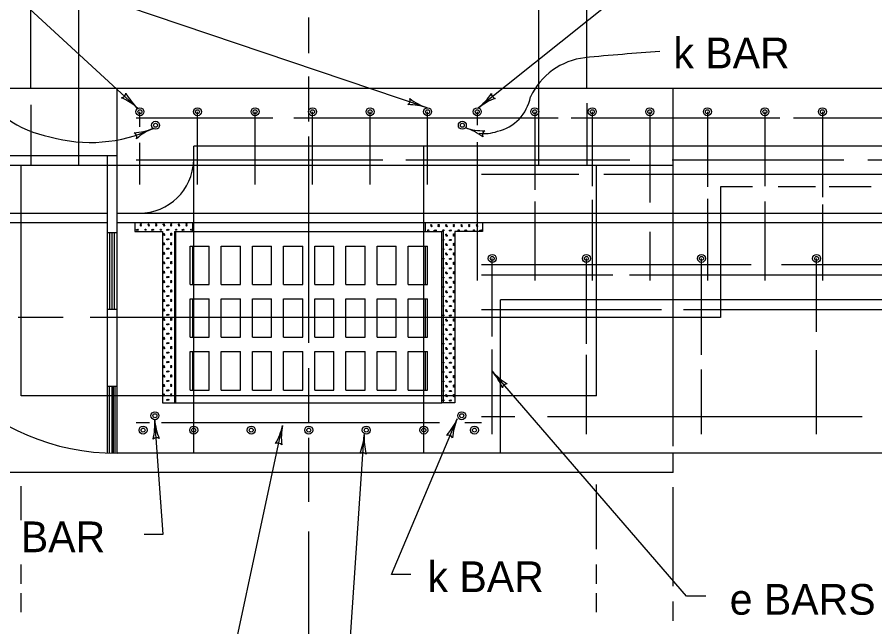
# Model space of a CAD drawing. Extents: x 1000 to 1036.3, y 1000 to 1022.
# Drawn here: x 1009.61 to 1015.2, y 1015.96 to 1019.93 of the extents above; entities that cross this region are included whole.
import ezdxf

# ---------------------------------------------------------------- set-up
doc = ezdxf.new("R2010")
doc.units = 0
doc.layers.add('Level 1', color=7, linetype='Continuous')
doc.layers.add('Level 5', color=7, linetype='Continuous')

msp = doc.modelspace()

# ---------------------------------------------------------------- linework, layer by layer
at = {"layer": 'Level 1'}
for p, q in [((1010.0097, 1018.9698), (1010.0097, 1020.6633)), ((1009.2968, 1020.3518), (1010.3948, 1019.3406)), ((1012.281, 1019.3448), (1009.2968, 1020.3518)), ((1013.3222, 1019.4698), (1013.3222, 1020.3635)), ((1009.6972, 1019.4698), (1009.6972, 1020.2798)), ((1013.8332, 1020.3166), (1012.615, 1019.3439)), ((1013.0097, 1018.9698), (1013.0097, 1020.3198)), ((1011.5097, 1019.6998), (1011.5097, 1019.9319)), ((1011.5097, 1019.2549), (1011.5097, 1019.5475)), ((1013.8847, 1019.4698), (1009.1347, 1019.4698)), ((1010.2597, 1017.0948), (1010.2597, 1019.4698)), ((1018.7597, 1019.4698), (1013.8847, 1019.4698)), ((1013.8847, 1017.1405), (1013.8847, 1019.4698)), ((1009.6972, 1019.365), (1009.6972, 1018.9698)), ((1013.3222, 1019.3748), (1013.3222, 1018.9698)), ((1011.2747, 1019.2775), (1010.3847, 1019.2775)), ((1010.4092, 1019.2203), (1010.4092, 1019.3189)), ((1010.7842, 1018.8448), (1010.7842, 1019.3189)), ((1011.1592, 1018.8448), (1011.1592, 1019.3189)), ((1013.1362, 1019.2775), (1011.412, 1019.2775)), ((1011.5342, 1018.8448), (1011.5342, 1019.3189)), ((1011.9092, 1018.8448), (1011.9092, 1019.3189)), ((1012.2842, 1018.8448), (1012.2842, 1019.3189)), ((1012.6077, 1019.3189), (1012.6077, 1019.2323)), ((1012.9827, 1019.3189), (1012.9827, 1018.8111)), ((1014.5795, 1019.2775), (1013.2198, 1019.2775)), ((1013.3577, 1019.3189), (1013.3577, 1018.835)), ((1013.7327, 1019.3189), (1013.7327, 1018.7274)), ((1014.1077, 1019.3189), (1014.1077, 1018.829)), ((1014.4827, 1019.3189), (1014.4827, 1018.835)), ((1015.7395, 1019.2775), (1014.6692, 1019.2775)), ((1014.8577, 1019.3189), (1014.8577, 1018.7633)), ((1010.4092, 1018.8448), (1010.4092, 1019.117)), ((1011.5097, 1017.8138), (1011.5097, 1019.1582)), ((1012.6077, 1019.1203), (1012.6077, 1018.2198)), ((1010.7597, 1017.0948), (1010.7597, 1019.0948)), ((1018.2597, 1019.0948), (1010.7597, 1019.0948)), ((1012.2597, 1017.0948), (1012.2597, 1019.0948)), ((1010.2597, 1019.0323), (1007.591, 1019.0323)), ((1010.1972, 1017.0948), (1010.1972, 1019.0323)), ((1011.9918, 1019.0041), (1010.3847, 1019.0041)), ((1013.6023, 1019.0041), (1012.1412, 1019.0041)), ((1014.9978, 1019.0041), (1013.8773, 1019.0041)), ((1017.5475, 1019.0041), (1015.1532, 1019.0041)), ((1013.8847, 1018.9698), (1009.1347, 1018.9698)), ((1009.6347, 1017.4698), (1009.6347, 1018.9698)), ((1013.3847, 1017.4698), (1013.3847, 1018.9698)), ((1013.2707, 1018.9105), (1012.6347, 1018.9105)), ((1016.0675, 1018.9105), (1013.432, 1018.9105)), ((1014.1932, 1018.8293), (1014.1932, 1017.9783)), ((1014.402, 1018.8293), (1014.1932, 1018.8293)), ((1014.8135, 1018.8293), (1014.5685, 1018.8293)), ((1015.1762, 1018.8293), (1014.9018, 1018.8293)), ((1012.9827, 1018.7334), (1012.9827, 1018.2198)), ((1013.3577, 1018.7453), (1013.3577, 1018.2198)), ((1014.1077, 1018.7513), (1014.1077, 1018.2198)), ((1014.4827, 1018.7334), (1014.4827, 1018.2198)), ((1014.8577, 1018.7155), (1014.8577, 1018.2198)), ((1010.1972, 1018.6573), (1007.591, 1018.6573)), ((1018.7597, 1018.6573), (1010.2597, 1018.6573)), ((1010.1972, 1018.5948), (1007.591, 1018.5948)), ((1018.7597, 1018.5948), (1010.2597, 1018.5948)), ((1010.3768, 1018.5948), (1010.3768, 1018.5382)), ((1010.7518, 1018.5948), (1010.7518, 1018.5382)), ((1012.2673, 1018.5948), (1012.2673, 1018.5382)), ((1012.6423, 1018.5948), (1012.6423, 1018.5382)), ((1010.1972, 1018.5323), (1010.2597, 1018.5323)), ((1010.2137, 1018.0323), (1010.2137, 1018.5323)), ((1010.2283, 1018.0323), (1010.2283, 1018.5323)), ((1010.2437, 1018.0323), (1010.2437, 1018.5323)), ((1010.3768, 1018.5382), (1010.5565, 1018.5382)), ((1010.5565, 1018.5382), (1010.5565, 1017.4228)), ((1010.6347, 1018.5382), (1010.6347, 1017.4228)), ((1010.6347, 1018.5382), (1010.6423, 1018.5382)), ((1010.6423, 1018.5382), (1012.3768, 1018.5382)), ((1010.6423, 1017.4228), (1010.6423, 1018.5382)), ((1012.3768, 1017.4228), (1012.3768, 1018.5382)), ((1012.3847, 1018.5382), (1012.3768, 1018.5382)), ((1012.3847, 1018.5382), (1012.3847, 1017.4228)), ((1012.4627, 1018.5382), (1012.4627, 1017.4228)), ((1012.6423, 1018.5382), (1012.4627, 1018.5382)), ((1013.7327, 1018.5362), (1013.7327, 1018.2198)), ((1010.7362, 1018.1944), (1010.7362, 1018.4444)), ((1010.7362, 1018.4444), (1010.8612, 1018.4444)), ((1010.7518, 1018.4444), (1010.7518, 1018.1944)), ((1010.8612, 1018.1944), (1010.8612, 1018.4444)), ((1010.9393, 1018.1944), (1010.9393, 1018.4444)), ((1010.9393, 1018.4444), (1011.0643, 1018.4444)), ((1011.0643, 1018.1944), (1011.0643, 1018.4444)), ((1011.1423, 1018.1944), (1011.1423, 1018.4444)), ((1011.1423, 1018.4444), (1011.2673, 1018.4444)), ((1011.2673, 1018.1944), (1011.2673, 1018.4444)), ((1011.3455, 1018.1944), (1011.3455, 1018.4444)), ((1011.3455, 1018.4444), (1011.4705, 1018.4444)), ((1011.4705, 1018.1944), (1011.4705, 1018.4444)), ((1011.5487, 1018.1944), (1011.5487, 1018.4444)), ((1011.5487, 1018.4444), (1011.6737, 1018.4444)), ((1011.6737, 1018.1944), (1011.6737, 1018.4444)), ((1011.7518, 1018.1944), (1011.7518, 1018.4444)), ((1011.7518, 1018.4444), (1011.8768, 1018.4444)), ((1011.8768, 1018.1944), (1011.8768, 1018.4444)), ((1011.9548, 1018.1944), (1011.9548, 1018.4444)), ((1011.9548, 1018.4444), (1012.0798, 1018.4444)), ((1012.0798, 1018.1944), (1012.0798, 1018.4444)), ((1012.158, 1018.1944), (1012.158, 1018.4444)), ((1012.158, 1018.4444), (1012.283, 1018.4444)), ((1012.2673, 1018.4444), (1012.2673, 1018.1944)), ((1012.283, 1018.1944), (1012.283, 1018.4444)), ((1014.3942, 1018.3211), (1012.6347, 1018.3211)), ((1012.7055, 1017.8549), (1012.7055, 1018.3636)), ((1013.3197, 1017.8072), (1013.3197, 1018.3636)), ((1014.0697, 1017.7354), (1014.0697, 1018.3636)), ((1017.989, 1018.3211), (1014.5915, 1018.3211)), ((1014.8197, 1017.8848), (1014.8197, 1018.3636)), ((1013.4918, 1018.2541), (1012.6347, 1018.2541)), ((1015.691, 1018.2541), (1013.5993, 1018.2541)), ((1010.7362, 1018.1944), (1010.8612, 1018.1944)), ((1010.9393, 1018.1944), (1011.0643, 1018.1944)), ((1011.1423, 1018.1944), (1011.2673, 1018.1944)), ((1011.3455, 1018.1944), (1011.4705, 1018.1944)), ((1011.5487, 1018.1944), (1011.6737, 1018.1944)), ((1011.7518, 1018.1944), (1011.8768, 1018.1944)), ((1011.9548, 1018.1944), (1012.0798, 1018.1944)), ((1012.158, 1018.1944), (1012.283, 1018.1944)), ((1010.7362, 1017.8507), (1010.7362, 1018.1007)), ((1010.7362, 1018.1007), (1010.8612, 1018.1007)), ((1010.7518, 1018.1007), (1010.7518, 1017.8507)), ((1010.8612, 1017.8507), (1010.8612, 1018.1007)), ((1010.9393, 1017.8507), (1010.9393, 1018.1007)), ((1010.9393, 1018.1007), (1011.0643, 1018.1007)), ((1011.0643, 1017.8507), (1011.0643, 1018.1007)), ((1011.1423, 1017.8507), (1011.1423, 1018.1007)), ((1011.1423, 1018.1007), (1011.2673, 1018.1007)), ((1011.2673, 1017.8507), (1011.2673, 1018.1007)), ((1011.3455, 1017.8507), (1011.3455, 1018.1007)), ((1011.3455, 1018.1007), (1011.4705, 1018.1007)), ((1011.4705, 1017.8507), (1011.4705, 1018.1007)), ((1011.5487, 1017.8507), (1011.5487, 1018.1007)), ((1011.5487, 1018.1007), (1011.6737, 1018.1007)), ((1011.6737, 1017.8507), (1011.6737, 1018.1007)), ((1011.7518, 1017.8507), (1011.7518, 1018.1007)), ((1011.7518, 1018.1007), (1011.8768, 1018.1007)), ((1011.8768, 1017.8507), (1011.8768, 1018.1007)), ((1011.9548, 1017.8507), (1011.9548, 1018.1007)), ((1011.9548, 1018.1007), (1012.0798, 1018.1007)), ((1012.0798, 1017.8507), (1012.0798, 1018.1007)), ((1012.158, 1017.8507), (1012.158, 1018.1007)), ((1012.158, 1018.1007), (1012.283, 1018.1007)), ((1012.2673, 1018.1007), (1012.2673, 1017.8507)), ((1012.283, 1017.8507), (1012.283, 1018.1007)), ((1012.7597, 1017.0948), (1012.7597, 1018.0948)), ((1018.7597, 1018.0948), (1012.7597, 1018.0948)), ((1010.1972, 1018.0323), (1010.2597, 1018.0323)), ((1013.8085, 1018.0283), (1012.6347, 1018.0283)), ((1015.7927, 1018.0283), (1013.952, 1018.0283)), ((1009.9087, 1017.9783), (1009.6147, 1017.9783)), ((1014.1932, 1017.9783), (1010.0852, 1017.9783)), ((1010.7362, 1017.8507), (1010.8612, 1017.8507)), ((1010.9393, 1017.8507), (1011.0643, 1017.8507)), ((1011.1423, 1017.8507), (1011.2673, 1017.8507)), ((1011.3455, 1017.8507), (1011.4705, 1017.8507)), ((1011.5487, 1017.8507), (1011.6737, 1017.8507)), ((1011.7518, 1017.8507), (1011.8768, 1017.8507)), ((1011.9548, 1017.8507), (1012.0798, 1017.8507)), ((1012.158, 1017.8507), (1012.283, 1017.8507)), ((1012.7055, 1017.2198), (1012.7055, 1017.7713)), ((1014.8197, 1017.2198), (1014.8197, 1017.7653)), ((1010.7362, 1017.5069), (1010.7362, 1017.7569)), ((1010.7362, 1017.7569), (1010.8612, 1017.7569)), ((1010.7518, 1017.7569), (1010.7518, 1017.5069)), ((1010.8612, 1017.5069), (1010.8612, 1017.7569)), ((1010.9393, 1017.5069), (1010.9393, 1017.7569)), ((1010.9393, 1017.7569), (1011.0643, 1017.7569)), ((1011.0643, 1017.5069), (1011.0643, 1017.7569)), ((1011.1423, 1017.5069), (1011.1423, 1017.7569)), ((1011.1423, 1017.7569), (1011.2673, 1017.7569)), ((1011.2673, 1017.5069), (1011.2673, 1017.7569)), ((1011.3455, 1017.5069), (1011.3455, 1017.7569)), ((1011.3455, 1017.7569), (1011.4705, 1017.7569)), ((1011.4705, 1017.5069), (1011.4705, 1017.7569)), ((1011.5487, 1017.5069), (1011.5487, 1017.7569)), ((1011.5487, 1017.7569), (1011.6737, 1017.7569)), ((1011.6737, 1017.5069), (1011.6737, 1017.7569)), ((1011.7518, 1017.5069), (1011.7518, 1017.7569)), ((1011.7518, 1017.7569), (1011.8768, 1017.7569)), ((1011.8768, 1017.5069), (1011.8768, 1017.7569)), ((1011.9548, 1017.5069), (1011.9548, 1017.7569)), ((1011.9548, 1017.7569), (1012.0798, 1017.7569)), ((1012.0798, 1017.5069), (1012.0798, 1017.7569)), ((1012.158, 1017.5069), (1012.158, 1017.7569)), ((1012.158, 1017.7569), (1012.283, 1017.7569)), ((1012.2673, 1017.7569), (1012.2673, 1017.5069)), ((1012.283, 1017.5069), (1012.283, 1017.7569)), ((1013.3197, 1017.2198), (1013.3197, 1017.7354)), ((1011.5097, 1017.2916), (1011.5097, 1017.6494)), ((1013.9722, 1016.1643), (1012.7055, 1017.6287)), ((1014.0697, 1017.2198), (1014.0697, 1017.6398)), ((1010.1972, 1017.5323), (1010.2597, 1017.5323)), ((1010.2103, 1017.0948), (1010.2103, 1017.5323)), ((1010.2283, 1017.0948), (1010.2283, 1017.5323)), ((1010.237, 1017.0948), (1010.237, 1017.5323)), ((1010.247, 1017.0948), (1010.247, 1017.5323)), ((1010.7362, 1017.5069), (1010.8612, 1017.5069)), ((1010.9393, 1017.5069), (1011.0643, 1017.5069)), ((1011.1423, 1017.5069), (1011.2673, 1017.5069)), ((1011.3455, 1017.5069), (1011.4705, 1017.5069)), ((1011.5487, 1017.5069), (1011.6737, 1017.5069)), ((1011.7518, 1017.5069), (1011.8768, 1017.5069)), ((1011.9548, 1017.5069), (1012.0798, 1017.5069)), ((1012.158, 1017.5069), (1012.283, 1017.5069)), ((1013.3847, 1017.4698), (1009.6347, 1017.4698)), ((1010.5565, 1017.4228), (1010.6423, 1017.4228)), ((1010.6423, 1017.4228), (1012.3768, 1017.4228)), ((1012.4627, 1017.4228), (1012.3768, 1017.4228)), ((1010.5613, 1016.5689), (1010.5055, 1017.3133)), ((1012.0492, 1016.3048), (1012.4765, 1017.3186)), ((1012.8535, 1017.3329), (1012.6347, 1017.3329)), ((1015.1173, 1017.3329), (1013.0665, 1017.3329)), ((1010.4707, 1017.2933), (1010.3847, 1017.2933)), ((1012.3615, 1017.2933), (1010.55, 1017.2933)), ((1010.9915, 1015.6617), (1011.3393, 1017.2759)), ((1012.6347, 1017.2933), (1012.5277, 1017.2933)), ((1011.768, 1015.6958), (1011.8717, 1017.2163)), ((1011.5097, 1016.779), (1011.5097, 1017.1948)), ((1018.7597, 1017.0948), (1010.2597, 1017.0948)), ((1013.8847, 1016.9698), (1013.8847, 1017.0948)), ((1013.8847, 1016.9698), (1009.1347, 1016.9698)), ((1009.6347, 1016.6588), (1009.6347, 1016.8809)), ((1013.3847, 1016.4698), (1013.3847, 1016.8923)), ((1013.8847, 1016.2298), (1013.8847, 1016.8752)), ((1010.4363, 1016.5689), (1010.5613, 1016.5689)), ((1011.5097, 1015.3178), (1011.5097, 1016.5856)), ((1009.6347, 1016.2448), (1009.6347, 1016.3698)), ((1013.3847, 1016.2448), (1013.3847, 1016.3698)), ((1012.1742, 1016.3048), (1012.0492, 1016.3048)), ((1009.6347, 1016.0598), (1009.6347, 1016.1848)), ((1013.3847, 1016.0598), (1013.3847, 1016.1848)), ((1014.0972, 1016.1643), (1013.9722, 1016.1643)), ((1013.8847, 1016.0048), (1013.8847, 1016.1298))]:
    msp.add_line(p, q, dxfattribs=at)
for centre, radius in [((1010.4092, 1019.3189), 0.026), ((1010.4092, 1019.3189), 0.013), ((1010.7842, 1019.3189), 0.026), ((1010.7842, 1019.3189), 0.013), ((1011.1592, 1019.3189), 0.026), ((1011.1592, 1019.3189), 0.013), ((1011.5342, 1019.3189), 0.026), ((1011.5342, 1019.3189), 0.013), ((1011.9092, 1019.3189), 0.026), ((1011.9092, 1019.3189), 0.013), ((1012.2842, 1019.3189), 0.026), ((1012.2842, 1019.3189), 0.013), ((1012.6077, 1019.3189), 0.026), ((1012.6077, 1019.3189), 0.013), ((1012.9827, 1019.3189), 0.026), ((1012.9827, 1019.3189), 0.013), ((1013.3577, 1019.3189), 0.026), ((1013.3577, 1019.3189), 0.013), ((1013.7327, 1019.3189), 0.026), ((1013.7327, 1019.3189), 0.013), ((1014.1077, 1019.3189), 0.026), ((1014.1077, 1019.3189), 0.013), ((1014.4827, 1019.3189), 0.026), ((1014.4827, 1019.3189), 0.013), ((1014.8577, 1019.3189), 0.026), ((1014.8577, 1019.3189), 0.013), ((1010.5106, 1019.231), 0.026), ((1010.5106, 1019.231), 0.013), ((1012.5106, 1019.231), 0.026), ((1012.5106, 1019.231), 0.013), ((1012.7055, 1018.3635), 0.026), ((1012.7055, 1018.3635), 0.013), ((1013.3196, 1018.3635), 0.026), ((1013.3196, 1018.3635), 0.013), ((1014.0696, 1018.3635), 0.026), ((1014.0696, 1018.3635), 0.013), ((1014.8196, 1018.3635), 0.026), ((1014.8196, 1018.3635), 0.013), ((1010.5068, 1017.3394), 0.026), ((1010.5068, 1017.3394), 0.013), ((1012.5068, 1017.3394), 0.026), ((1012.5068, 1017.3394), 0.013), ((1010.4296, 1017.2456), 0.026), ((1010.4296, 1017.2456), 0.013), ((1010.7596, 1017.2456), 0.026), ((1010.7596, 1017.2456), 0.013), ((1011.1346, 1017.2456), 0.026), ((1011.1346, 1017.2456), 0.013), ((1011.5096, 1017.2456), 0.026), ((1011.5096, 1017.2456), 0.013), ((1011.8846, 1017.2456), 0.026), ((1011.8846, 1017.2456), 0.013), ((1012.2596, 1017.2456), 0.026), ((1012.2596, 1017.2456), 0.013), ((1012.5896, 1017.2456), 0.026), ((1012.5896, 1017.2456), 0.013)]:
    msp.add_circle(centre, radius, dxfattribs=at)
for centre, radius, start, end in [((1013.3634, 1019.2203), 0.4536, 96.7548, 154.4676), ((1014.5872, 1006.9308), 12.8037, 93.53498, 95.72491), ((1009.9327, 1019.8018), 0.6546, 206.6626, 260.2865), ((1010.2855, 1019.4413), 0.0313, 276.1299, 358.2466), ((1010.6596, 1019.6281), 0.3909, 208.7025, 227.3492), ((1012.371, 1019.6494), 0.3909, 308.6062, 327.275), ((1012.7312, 1019.4366), 0.0313, 177.3808, 259.4975), ((1010.13, 1019.053), 0.3909, 47.3553, 66.0241), ((1012.1401, 1019.3923), 0.0313, 300.1273, 22.244), ((1012.406, 1019.7152), 0.3909, 232.6998, 251.3466), ((1012.8589, 1019.0384), 0.3909, 109.9534, 128.6001), ((1012.6794, 1019.4643), 0.279, 282.2987, 349.9829), ((1010.13, 1019.053), 0.3909, 47.3431, 47.3553), ((1012.156, 1018.9743), 0.3909, 71.3527, 90.0215), ((1012.156, 1018.9743), 0.3909, 71.3404, 71.3527), ((1012.371, 1019.6494), 0.3909, 308.594, 308.6062), ((1010.0872, 1020.0698), 0.9509, 253.8186, 295.3604), ((1010.3443, 1019.5715), 0.3909, 273.9391, 292.5858), ((1010.3572, 1019.1535), 0.0313, 341.3665, 63.4832), ((1010.6446, 1018.8496), 0.3909, 112.5919, 131.2607), ((1010.6446, 1018.8496), 0.3909, 112.5797, 112.5919), ((1012.6494, 1019.5861), 0.3909, 252.3308, 252.343), ((1012.6494, 1019.5861), 0.3909, 252.343, 271.0118), ((1012.4122, 1018.841), 0.3909, 53.6902, 72.3369), ((1012.6583, 1019.4064), 0.2293, 260.2942, 290.5416), ((1012.6724, 1019.1684), 0.0313, 121.1176, 203.2343), ((1010.4072, 1019.0118), 0.3525, 269.7338, 358.1991), ((1010.2596, 1018.5948), 1.5, 180, 270), ((1013.0011, 1017.8844), 0.3909, 220.8482, 220.8605), ((1013.0011, 1017.8844), 0.3909, 220.8605, 239.5292), ((1012.4098, 1017.3729), 0.3909, 22.2076, 40.8544), ((1012.8027, 1017.5162), 0.0313, 89.6351, 171.7518), ((1010.1156, 1017.2841), 0.3909, 345.6365, 4.2832), ((1010.8953, 1017.3426), 0.3909, 184.2771, 184.2893), ((1010.8953, 1017.3426), 0.3909, 184.2893, 202.9581), ((1012.1162, 1017.4704), 0.3909, 318.4899, 337.1367), ((1012.8367, 1017.1667), 0.3909, 157.1428, 175.8116), ((1012.8367, 1017.1667), 0.3909, 157.1305, 157.1428), ((1010.9571, 1017.3583), 0.3909, 329.1872, 347.8339), ((1011.7215, 1017.1936), 0.3909, 167.84, 186.5088), ((1011.7215, 1017.1936), 0.3909, 167.8278, 167.84), ((1011.4817, 1017.2429), 0.3909, 337.4439, 356.0906), ((1012.2617, 1017.1897), 0.3909, 176.0967, 194.7655), ((1012.2617, 1017.1897), 0.3909, 176.0845, 176.0967), ((1012.4187, 1017.1816), 0.0313, 25.9174, 108.0341), ((1010.5165, 1017.1651), 0.0313, 53.0639, 135.1806), ((1011.3079, 1017.1306), 0.0313, 36.6146, 118.7313), ((1011.8615, 1017.068), 0.0313, 44.8713, 126.988)]:
    msp.add_arc(centre, radius, start, end, dxfattribs=at)
at = {"layer": 'Level 5'}
for centre in [(1010.389, 1018.5493), (1010.3957, 1018.5502), (1010.4151, 1018.5865), (1010.4151, 1018.5779), (1010.4461, 1018.551), (1010.4646, 1018.5848), (1010.4671, 1018.5779), (1010.4881, 1018.5493), (1010.4949, 1018.5502), (1010.5142, 1018.5865), (1010.5142, 1018.5779), (1010.5453, 1018.551), (1010.5638, 1018.5848), (1010.5663, 1018.5779), (1010.5873, 1018.5493), (1010.5941, 1018.5502), (1010.6134, 1018.5865), (1010.6134, 1018.5779), (1010.6445, 1018.551), (1010.663, 1018.5848), (1010.6655, 1018.5779), (1010.6865, 1018.5493), (1010.6932, 1018.5502), (1010.7126, 1018.5865), (1010.7126, 1018.5779), (1010.7436, 1018.551), (1012.2883, 1018.5467), (1012.3068, 1018.5804), (1012.3093, 1018.5736), (1012.3303, 1018.545), (1012.3371, 1018.5458), (1012.3564, 1018.5822), (1012.3564, 1018.5736), (1012.3875, 1018.5467), (1012.406, 1018.5804), (1012.4085, 1018.5736), (1012.4295, 1018.545), (1012.4362, 1018.5458), (1012.4556, 1018.5822), (1012.4556, 1018.5736), (1012.4866, 1018.5467), (1012.5051, 1018.5804), (1012.5076, 1018.5736), (1012.5286, 1018.545), (1012.5354, 1018.5458), (1012.5547, 1018.5822), (1012.5547, 1018.5736), (1012.5858, 1018.5467), (1012.6043, 1018.5804), (1012.6068, 1018.5736), (1012.6278, 1018.545), (1012.6346, 1018.5458), (1010.5638, 1018.5233), (1010.5663, 1018.5164), (1010.5873, 1018.4878), (1010.5941, 1018.4887), (1010.6134, 1018.525), (1010.6134, 1018.5164), (1012.3875, 1018.4852), (1012.406, 1018.5189), (1012.4085, 1018.5121), (1012.4362, 1018.4843), (1012.4556, 1018.5207), (1012.4556, 1018.5121), (1010.5638, 1018.4618), (1010.5663, 1018.4549), (1010.6134, 1018.4635), (1010.6134, 1018.4549), (1012.406, 1018.4574), (1012.4085, 1018.4506), (1012.4295, 1018.4835), (1012.4556, 1018.4592), (1012.4556, 1018.4506), (1010.5638, 1018.4003), (1010.5663, 1018.3934), (1010.5873, 1018.4263), (1010.5941, 1018.4272), (1010.6134, 1018.402), (1010.6134, 1018.3934), (1012.3875, 1018.4237), (1012.406, 1018.3959), (1012.4085, 1018.3891), (1012.4295, 1018.422), (1012.4362, 1018.4228), (1012.4556, 1018.3977), (1012.4556, 1018.3891), (1010.5638, 1018.3388), (1010.5663, 1018.3319), (1010.5873, 1018.3648), (1010.5941, 1018.3657), (1010.6134, 1018.3405), (1010.6134, 1018.3319), (1012.3875, 1018.3622), (1012.406, 1018.3344), (1012.4085, 1018.3276), (1012.4295, 1018.3605), (1012.4362, 1018.3613), (1012.4556, 1018.3362), (1012.4556, 1018.3276), (1010.5638, 1018.2773), (1010.5663, 1018.2704), (1010.5873, 1018.3033), (1010.5941, 1018.3042), (1010.6134, 1018.279), (1010.6134, 1018.2704), (1012.3875, 1018.3007), (1012.406, 1018.2729), (1012.4085, 1018.2661), (1012.4295, 1018.299), (1012.4362, 1018.2998), (1012.4556, 1018.2747), (1012.4556, 1018.2661), (1010.5638, 1018.2158), (1010.5663, 1018.2089), (1010.5873, 1018.2418), (1010.5941, 1018.2427), (1010.6134, 1018.2175), (1010.6134, 1018.2089), (1012.3875, 1018.2392), (1012.406, 1018.2114), (1012.4085, 1018.2046), (1012.4295, 1018.2375), (1012.4362, 1018.2383), (1012.4556, 1018.2132), (1012.4556, 1018.2046), (1010.5638, 1018.1543), (1010.5873, 1018.1803), (1010.5941, 1018.1812), (1010.6134, 1018.156), (1012.3875, 1018.1777), (1012.406, 1018.1499), (1012.4295, 1018.176), (1012.4362, 1018.1768), (1012.4556, 1018.1517), (1010.5638, 1018.0928), (1010.5663, 1018.1474), (1010.5873, 1018.1188), (1010.5941, 1018.1197), (1010.6134, 1018.1474), (1010.6134, 1018.0945), (1012.3875, 1018.1162), (1012.4085, 1018.1431), (1012.4295, 1018.1145), (1012.4362, 1018.1153), (1012.4556, 1018.1431), (1010.5663, 1018.0859), (1010.5873, 1018.0573), (1010.5941, 1018.0582), (1010.6134, 1018.0859), (1012.3875, 1018.0547), (1012.406, 1018.0884), (1012.4085, 1018.0816), (1012.4295, 1018.053), (1012.4362, 1018.0538), (1012.4556, 1018.0902), (1012.4556, 1018.0816), (1010.5638, 1018.0313), (1010.5663, 1018.0244), (1010.5873, 1017.9958), (1010.5941, 1017.9967), (1010.6134, 1018.033), (1010.6134, 1018.0244), (1012.3875, 1017.9932), (1012.406, 1018.0269), (1012.4085, 1018.0201), (1012.4295, 1017.9915), (1012.4362, 1017.9923), (1012.4556, 1018.0287), (1012.4556, 1018.0201), (1010.5638, 1017.9698), (1010.5663, 1017.9629), (1010.5873, 1017.9343), (1010.5941, 1017.9352), (1010.6134, 1017.9715), (1010.6134, 1017.9629), (1012.3875, 1017.9317), (1012.406, 1017.9654), (1012.4085, 1017.9586), (1012.4295, 1017.93), (1012.4362, 1017.9308), (1012.4556, 1017.9672), (1012.4556, 1017.9586), (1010.5638, 1017.9083), (1010.5663, 1017.9014), (1010.5873, 1017.8728), (1010.5941, 1017.8737), (1010.6134, 1017.91), (1010.6134, 1017.9014), (1012.3875, 1017.8702), (1012.406, 1017.9039), (1012.4085, 1017.8971), (1012.4362, 1017.8693), (1012.4556, 1017.9057), (1012.4556, 1017.8971), (1010.5638, 1017.8468), (1010.5663, 1017.8399), (1010.6134, 1017.8485), (1010.6134, 1017.8399), (1012.406, 1017.8424), (1012.4085, 1017.8356), (1012.4295, 1017.8685), (1012.4556, 1017.8442), (1012.4556, 1017.8356), (1010.5638, 1017.7853), (1010.5663, 1017.7784), (1010.5873, 1017.8113), (1010.5941, 1017.8122), (1010.6134, 1017.787), (1010.6134, 1017.7784), (1012.3875, 1017.8087), (1012.406, 1017.7809), (1012.4085, 1017.7741), (1012.4295, 1017.807), (1012.4362, 1017.8078), (1012.4556, 1017.7827), (1012.4556, 1017.7741), (1010.5638, 1017.7238), (1010.5663, 1017.7169), (1010.5873, 1017.7498), (1010.5941, 1017.7507), (1010.6134, 1017.7255), (1010.6134, 1017.7169), (1012.3875, 1017.7472), (1012.406, 1017.7194), (1012.4085, 1017.7126), (1012.4295, 1017.7455), (1012.4362, 1017.7463), (1012.4556, 1017.7212), (1012.4556, 1017.7126), (1010.5638, 1017.6623), (1010.5663, 1017.6554), (1010.5873, 1017.6883), (1010.5941, 1017.6892), (1010.6134, 1017.664), (1010.6134, 1017.6554), (1012.3875, 1017.6857), (1012.406, 1017.6579), (1012.4085, 1017.6511), (1012.4295, 1017.684), (1012.4362, 1017.6848), (1012.4556, 1017.6597), (1012.4556, 1017.6511), (1010.5638, 1017.6008), (1010.5663, 1017.5939), (1010.5873, 1017.6268), (1010.5941, 1017.6277), (1010.6134, 1017.6025), (1010.6134, 1017.5939), (1012.3875, 1017.6242), (1012.406, 1017.5964), (1012.4085, 1017.5896), (1012.4295, 1017.6225), (1012.4362, 1017.6233), (1012.4556, 1017.5982), (1012.4556, 1017.5896), (1010.5638, 1017.5393), (1010.5873, 1017.5653), (1010.5941, 1017.5662), (1010.6134, 1017.541), (1012.3875, 1017.5627), (1012.406, 1017.5349), (1012.4295, 1017.561), (1012.4362, 1017.5618), (1012.4556, 1017.5367), (1010.5638, 1017.4778), (1010.5663, 1017.5324), (1010.5873, 1017.5038), (1010.5941, 1017.5047), (1010.6134, 1017.5324), (1010.6134, 1017.4795), (1012.3875, 1017.5012), (1012.4085, 1017.5281), (1012.4295, 1017.4995), (1012.4362, 1017.5003), (1012.4556, 1017.5281), (1010.5663, 1017.4709), (1010.5873, 1017.4423), (1010.5941, 1017.4432), (1010.6134, 1017.4709), (1012.3875, 1017.4397), (1012.406, 1017.4734), (1012.4085, 1017.4666), (1012.4295, 1017.438), (1012.4362, 1017.4388), (1012.4556, 1017.4752), (1012.4556, 1017.4666)]:
    msp.add_circle(centre, 0.00339, dxfattribs=at)

# ---------------------------------------------------------------- texts
at = {"layer": 'Level 1'}
for s, p in [('k BAR', (1013.8865, 1019.6013)), ('k BAR', (1009.4248, 1016.4507)), ('k BAR', (1012.2837, 1016.1909)), ('e BARS', (1014.2533, 1016.0437))]:
    msp.add_text(s, height=0.2, dxfattribs=at).set_placement(p)

doc.saveas('drawing.dxf')
